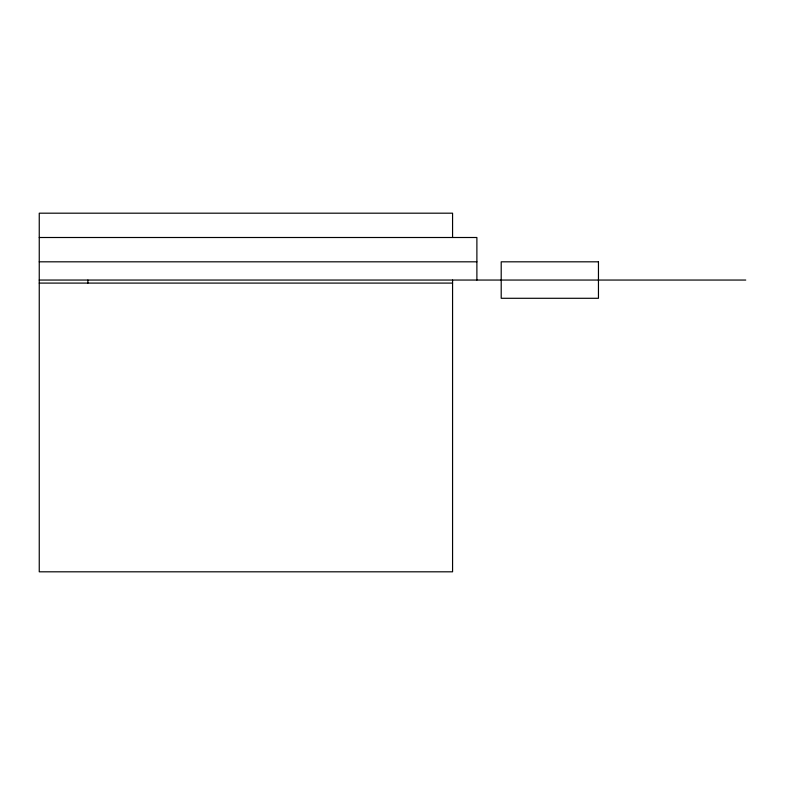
<?xml version="1.0" encoding="UTF-8"?>
<svg xmlns="http://www.w3.org/2000/svg" width="785" height="785" viewBox="0 0 785 785"><rect width="100%" height="100%" fill="white"/><g stroke="black" fill="none" stroke-linecap="round" stroke-linejoin="round"><path stroke-width="1.18" d="M39.25 237.502L476.887 237.502L476.887 280.049M39.25 261.817L476.887 261.817M39.25 280.049L745.75 280.049M39.25 283.091L452.572 283.091M452.572 237.502L452.572 213.186L39.25 213.186L39.25 571.814L452.572 571.814L452.572 280.049M87.881 280.049L87.881 283.091M598.455 261.817L501.203 261.817L501.203 298.29L598.455 298.29L598.455 261.817"/></g></svg>
